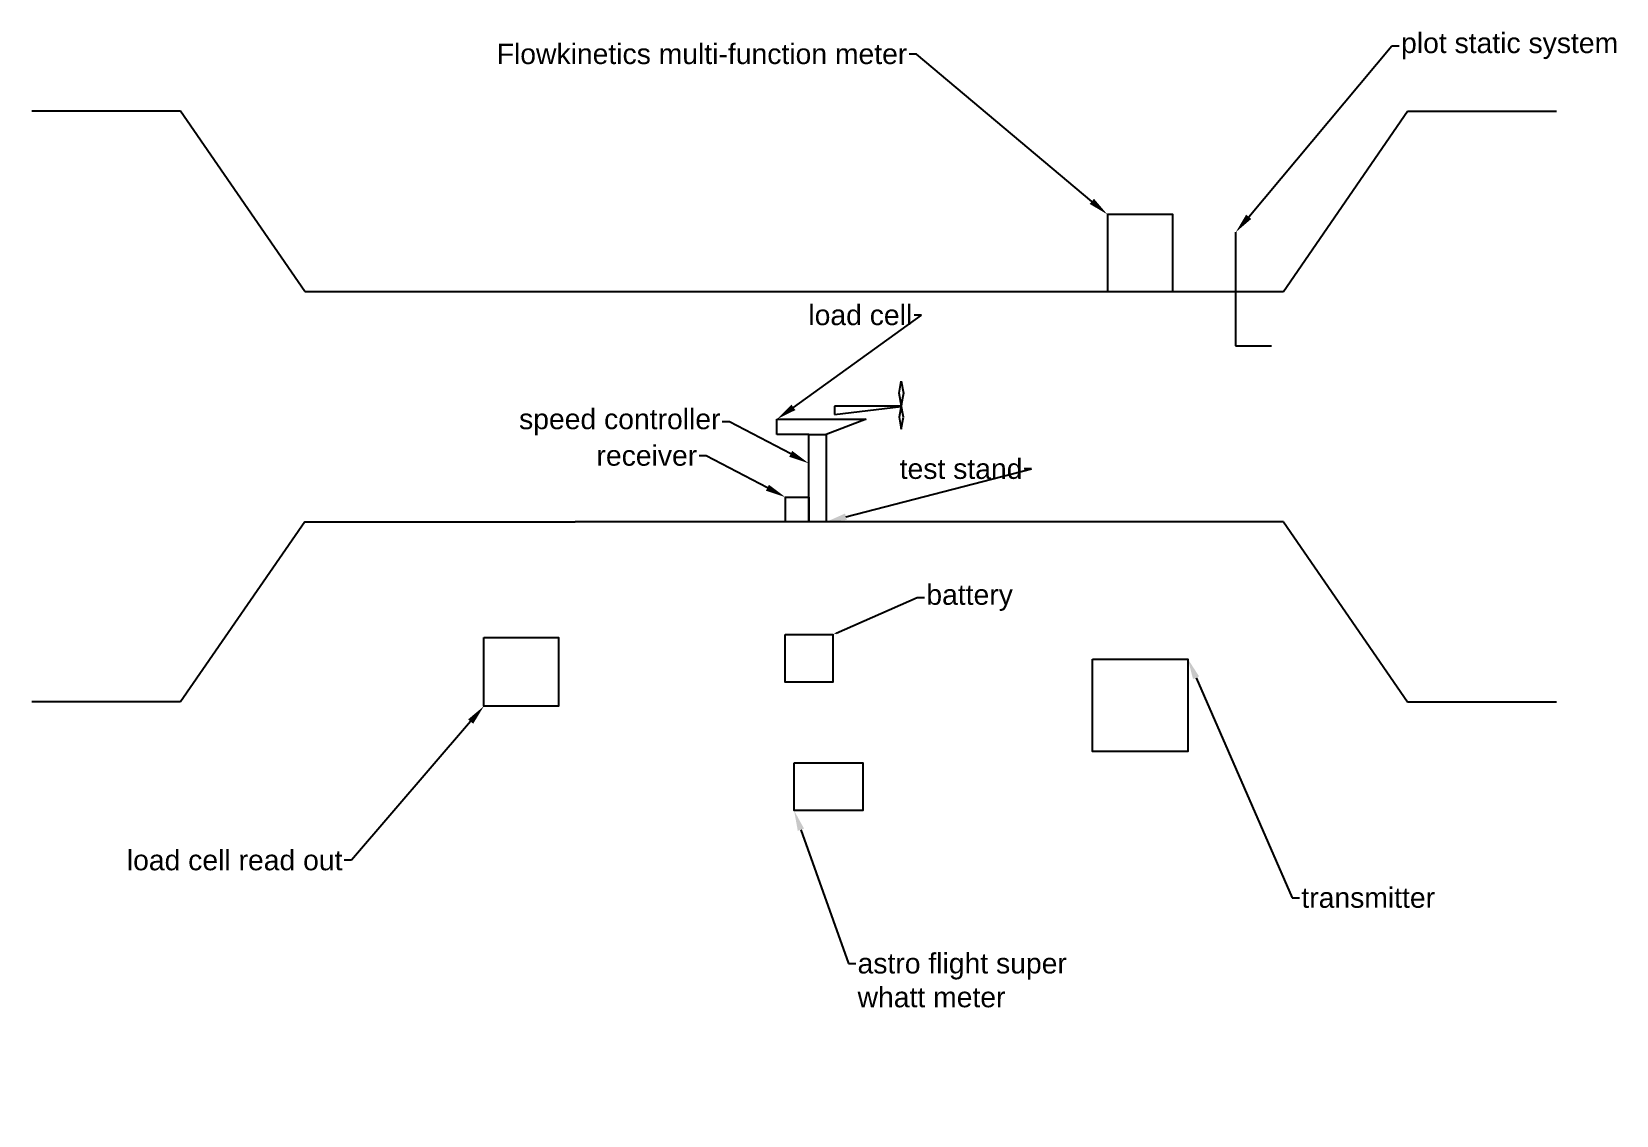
# Model space of a CAD drawing. Header units: inches. Extents: x 9.6 to 87.8, y 4.6 to 58.
import ezdxf
from ezdxf import colors
from ezdxf.entities.mleader import LeaderData, LeaderLine
from ezdxf.math import Vec2, Vec3

# ---------------------------------------------------------------- set-up
doc = ezdxf.new("R2010")
doc.units = ezdxf.units.IN
doc.header["$MEASUREMENT"] = 0
doc.styles.get("Standard").update_dxf_attribs({"font": 'arial.ttf'})

msp = doc.modelspace()

# ---------------------------------------------------------------- linework, layer by layer
for p, q in [((16.93, 54.057), (9.583, 54.057)), ((23.061, 45.18), (16.93, 54.057)), ((71.343, 45.18), (77.473, 54.057)), ((77.473, 54.057), (84.821, 54.057)), ((68.988, 48.09), (68.988, 42.498)), ((23.061, 45.18), (36.404, 45.18)), ((36.404, 45.18), (71.343, 45.18)), ((68.988, 42.498), (70.754, 42.498)), ((52.384, 40.158), (52.488, 40.749)), ((52.488, 40.749), (52.592, 40.158)), ((52.497, 39.513), (52.384, 40.158)), ((52.592, 40.158), (52.488, 39.567)), ((52.497, 39.513), (49.195, 39.513)), ((49.195, 39.513), (49.195, 39.107)), ((49.195, 39.107), (52.477, 39.509)), ((52.497, 39.622), (52.384, 38.976)), ((52.592, 38.976), (52.488, 39.567)), ((46.356, 38.122), (46.356, 38.875)), ((46.356, 38.875), (50.759, 38.875)), ((50.759, 38.875), (48.789, 38.122)), ((52.384, 38.976), (52.488, 38.386)), ((52.488, 38.386), (52.592, 38.976)), ((47.92, 38.122), (46.356, 38.122)), ((47.92, 33.816), (47.92, 38.122)), ((47.92, 38.122), (47.92, 38.122)), ((47.92, 38.122), (47.92, 38.122)), ((47.92, 38.122), (48.789, 38.122)), ((48.789, 38.122), (48.789, 33.816)), ((23.061, 33.816), (16.93, 24.94)), ((23.061, 33.816), (36.404, 33.816)), ((71.343, 33.816), (36.404, 33.816)), ((71.343, 33.816), (77.473, 24.94)), ((16.93, 24.94), (9.583, 24.94)), ((77.473, 24.94), (84.821, 24.94))]:
    msp.add_line(p, q)
for points in [[(62.658, 45.18), (65.896, 45.18), (65.896, 48.973), (62.658, 48.973)], [(47.92, 33.816), (46.77, 33.816), (46.77, 35.032), (47.92, 35.032)], [(47.92, 33.816), (47.92, 33.816), (47.92, 33.816), (47.92, 33.816)], [(46.76, 28.258), (49.115, 28.258), (49.115, 25.903), (46.76, 25.903)], [(31.893, 28.11), (35.573, 28.11), (35.573, 24.726), (31.893, 24.726)], [(61.922, 27.047), (66.632, 27.047), (66.632, 22.485), (61.922, 22.485)], [(47.202, 21.93), (50.587, 21.93), (50.587, 19.576), (47.202, 19.576)]]:
    msp.add_lwpolyline(points, close=True)

# ---------------------------------------------------------------- leaders
ml = msp.add_multileader_mtext('Standard')
ml.set_content('plot static system', color=256)
ml.set_leader_properties()
ml.build(insert=Vec2(0, 0))
ml.multileader.update_dxf_attribs({"dogleg_length": 0.36, "arrow_head_size": 1})
ctx = ml.context
ctx.base_point, ctx.char_height, ctx.arrow_head_size, ctx.landing_gap_size, ctx.plane_origin = Vec3(77.059, 57.281), 1, 1, 0.09, Vec3(68.988, 48.09)
notes = []
notes.append((ctx, [(0, (1, 1, 0), (76.699, 57.281), (1, 0), 0.36, [(0, [(68.988, 48.09)], 0, [])])]))
ctx.mtext.insert, ctx.mtext.flow_direction = Vec3(77.149, 57.928), 5
ml = msp.add_multileader_mtext('Standard')
ml.set_content('Flowkinetics multi-function meter', color=256)
ml.set_leader_properties()
ml.build(insert=Vec2(0, 0))
ml.multileader.update_dxf_attribs({"dogleg_length": 0.36, "arrow_head_size": 1})
ctx = ml.context
ctx.base_point, ctx.char_height, ctx.arrow_head_size, ctx.landing_gap_size, ctx.plane_origin = Vec3(32.529, 56.879), 1, 1, 0.09, Vec3(62.658, 48.973)
ctx.text_align_type = 2
notes.append((ctx, [(0, (1, 1, 0), (53.236, 56.879), (-1, 0), 0.36, [(0, [(62.658, 48.973)], 0, [])])]))
ctx.mtext.insert, ctx.mtext.alignment, ctx.mtext.flow_direction = Vec3(52.786, 57.387), 3, 5
ml = msp.add_multileader_mtext('Standard')
ml.set_content('load cell', color=256)
ml.set_leader_properties()
ml.build(insert=Vec2(0, 0))
ml.multileader.update_dxf_attribs({"dogleg_length": 0.36, "arrow_head_size": 1})
ctx = ml.context
ctx.base_point, ctx.char_height, ctx.arrow_head_size, ctx.landing_gap_size, ctx.plane_origin = Vec3(48.001, 44.006), 1, 1, 0.09, Vec3(46.356, 38.875)
ctx.text_align_type = 2
notes.append((ctx, [(0, (1, 1, 0), (53.479, 44.006), (-1, 0), 0.36, [(0, [(46.356, 38.875)], 0, [])])]))
ctx.mtext.insert, ctx.mtext.alignment, ctx.mtext.flow_direction = Vec3(53.029, 44.514), 3, 5
ml = msp.add_multileader_mtext('Standard')
ml.set_content('speed controller', color=256)
ml.set_leader_properties()
ml.build(insert=Vec2(0, 0))
ml.multileader.update_dxf_attribs({"dogleg_length": 0.36, "arrow_head_size": 1})
ctx = ml.context
ctx.base_point, ctx.char_height, ctx.arrow_head_size, ctx.landing_gap_size, ctx.plane_origin = Vec3(33.563, 38.745), 1, 1, 0.09, Vec3(47.92, 36.702)
ctx.text_align_type = 2
notes.append((ctx, [(0, (1, 1, 0), (44.019, 38.745), (-1, 0), 0.36, [(0, [(47.92, 36.702)], 0, [])])]))
ctx.mtext.insert, ctx.mtext.alignment, ctx.mtext.flow_direction = Vec3(43.569, 39.384), 3, 5
ml = msp.add_multileader_mtext('Standard')
ml.set_content('receiver', color=256)
ml.set_leader_properties()
ml.build(insert=Vec2(0, 0))
ml.multileader.update_dxf_attribs({"dogleg_length": 0.36, "arrow_head_size": 1})
ctx = ml.context
ctx.base_point, ctx.char_height, ctx.arrow_head_size, ctx.landing_gap_size, ctx.plane_origin = Vec3(37.432, 37.075), 1, 1, 0.09, Vec3(46.77, 35.032)
ctx.text_align_type = 2
notes.append((ctx, [(0, (1, 1, 0), (42.869, 37.075), (-1, 0), 0.36, [(0, [(46.77, 35.032)], 0, [])])]))
ctx.mtext.insert, ctx.mtext.alignment, ctx.mtext.flow_direction = Vec3(42.419, 37.583), 3, 5
ml = msp.add_multileader_mtext('Standard')
ml.set_content('test stand', color=256)
ml.set_leader_properties()
ml.build(insert=Vec2(0, 0))
ml.multileader.update_dxf_attribs({"dogleg_length": 0.36, "arrow_head_size": 1})
ctx = ml.context
ctx.base_point, ctx.char_height, ctx.arrow_head_size, ctx.landing_gap_size, ctx.plane_origin = Vec3(52.446, 36.424), 1, 1, 0.09, Vec3(48.789, 33.816)
ctx.text_align_type = 2
notes.append((ctx, [(0, (1, 1, 0), (58.918, 36.424), (-1, 0), 0.36, [(0, [(48.789, 33.816)], 0, [])])]))
ctx.mtext.insert, ctx.mtext.alignment, ctx.mtext.flow_direction = Vec3(58.468, 36.932), 3, 5
ml = msp.add_multileader_mtext('Standard')
ml.set_content('battery', color=256)
ml.set_leader_properties()
ml.build(insert=Vec2(0, 0))
ml.multileader.update_dxf_attribs({"dogleg_length": 0.36, "arrow_head_size": 0.18})
ctx = ml.context
ctx.base_point, ctx.char_height, ctx.arrow_head_size, ctx.landing_gap_size, ctx.plane_origin = Vec3(53.636, 30.078), 1, 0.18, 0.09, Vec3(49.115, 28.258)
notes.append((ctx, [(0, (1, 1, 0), (53.276, 30.078), (1, 0), 0.36, [(0, [(49.115, 28.258)], 0, [])])]))
ctx.mtext.insert, ctx.mtext.flow_direction = Vec3(53.726, 30.725), 5
ml = msp.add_multileader_mtext('Standard')
ml.set_content('transmitter', color=256)
ml.set_leader_properties()
ml.build(insert=Vec2(0, 0))
ml.multileader.update_dxf_attribs({"dogleg_length": 0.36, "arrow_head_size": 1})
ctx = ml.context
ctx.base_point, ctx.char_height, ctx.arrow_head_size, ctx.landing_gap_size, ctx.plane_origin = Vec3(72.14, 15.278), 1, 1, 0.09, Vec3(66.632, 27.047)
notes.append((ctx, [(0, (1, 1, 0), (71.78, 15.278), (1, 0), 0.36, [(0, [(66.632, 27.047)], 0, [])])]))
ctx.mtext.insert, ctx.mtext.flow_direction = Vec3(72.23, 15.786), 5
ml = msp.add_multileader_mtext('Standard')
ml.set_content('load cell read out', color=256)
ml.set_leader_properties()
ml.build(insert=Vec2(0, 0))
ml.multileader.update_dxf_attribs({"dogleg_length": 0.36, "arrow_head_size": 1})
ctx = ml.context
ctx.base_point, ctx.char_height, ctx.arrow_head_size, ctx.landing_gap_size, ctx.plane_origin = Vec3(14.285, 17.128), 1, 1, 0.09, Vec3(31.893, 24.726)
ctx.text_align_type = 2
notes.append((ctx, [(0, (1, 1, 0), (25.365, 17.128), (-1, 0), 0.36, [(0, [(31.893, 24.726)], 0, [])])]))
ctx.mtext.insert, ctx.mtext.alignment, ctx.mtext.flow_direction = Vec3(24.915, 17.636), 3, 5
ml = msp.add_multileader_mtext('Standard')
ml.set_content('astro flight super\\Pwhatt meter', color=256)
ml.set_leader_properties()
ml.build(insert=Vec2(0, 0))
ml.multileader.update_dxf_attribs({"dogleg_length": 0.36, "arrow_head_size": 1})
ctx = ml.context
ctx.base_point, ctx.char_height, ctx.arrow_head_size, ctx.landing_gap_size, ctx.plane_origin = Vec3(50.243, 12.04), 1, 1, 0.09, Vec3(47.202, 19.576)
notes.append((ctx, [(0, (1, 1, 0), (49.883, 12.04), (1, 0), 0.36, [(0, [(47.202, 19.576)], 0, [])])]))
ctx.mtext.insert, ctx.mtext.flow_direction = Vec3(50.333, 12.548), 5
for ctx, leaders in notes:
    for number, flags, end, landing, length, lines in leaders:
        leader = LeaderData()
        leader.index, (leader.has_last_leader_line, leader.has_dogleg_vector, leader.attachment_direction) = number, flags
        leader.last_leader_point, leader.dogleg_vector, leader.dogleg_length = Vec3(end), Vec3(landing), length
        for number, points, colour, breaks in lines:
            line = LeaderLine()
            line.index, line.vertices, line.color, line.breaks = number, Vec3.list(points), colors.encode_raw_color(colour), breaks
            leader.lines.append(line)
        ctx.leaders.append(leader)

doc.saveas('drawing.dxf')
